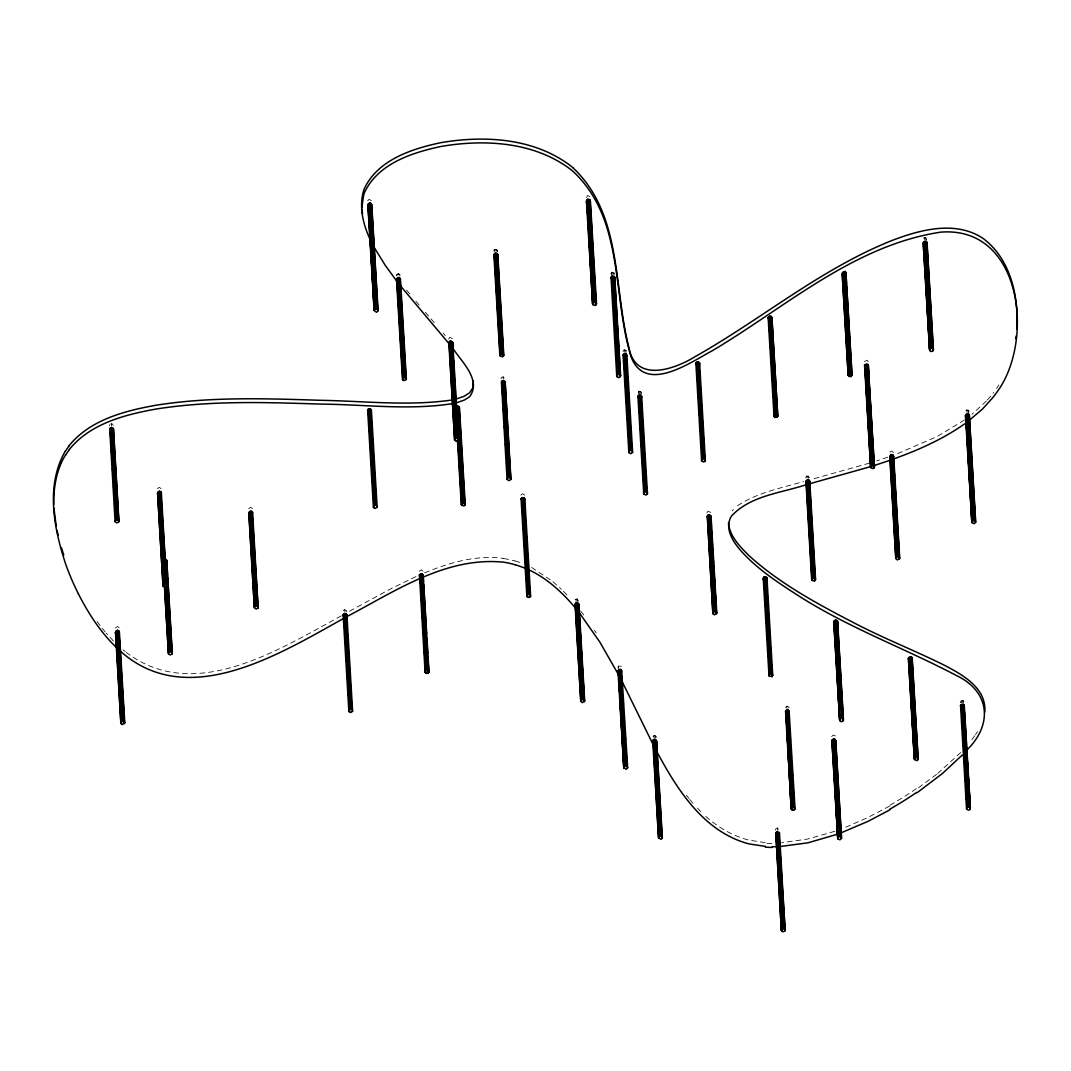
<?xml version="1.0" encoding="UTF-8"?>
<svg xmlns="http://www.w3.org/2000/svg" width="1071" height="1071" viewBox="0 0 1071 1071"><rect width="100%" height="100%" fill="white"/><g stroke="black" fill="none" stroke-linecap="round" stroke-linejoin="round"><path stroke-width="0.75" stroke-dasharray="5 3.75" d="M109.403 425.963L109.844 424.451M113.178 425.455L112.562 424.036L110.822 423.848M960.218 702.63L962.253 700.314L964.034 701.505L963.699 702.871M775.431 830.145L775.511 829.088L777.466 827.963L779.179 830.145M501.094 378.933L501.174 377.876L503.142 376.764L504.843 378.947M419.216 571.218L421.211 569.933L422.965 571.218M248.633 508.725L250.668 507.279L252.395 508.591M706.9 512.982L708.011 511.188L710.809 512.487M448.629 339.146L449.766 337.325L452.538 338.704M115.333 628.021L117.596 626.455L119.149 627.914M578.514 601.259L577.175 598.89L575.06 599.747L574.886 600.951M396.31 275.421L398.72 273.641L400.179 275.381M805.62 477.773L806.865 476.006M497.56 251.337L497.265 250.092L495.07 249.369L494.066 250.025L493.972 252.046M864.431 361.717L866.975 360.177L868.273 361.797M367.634 200.946L369.16 199.273L371.45 200.799M621.421 666.296L618.248 666.082L618.047 668.117M968.84 412.335L968.92 410.635L966.818 409.952L965.761 410.581L965.493 412.656M656.242 737.571L656.108 736.272L653.993 735.496L652.614 737.665M926.522 239.891L925.746 237.441L923.483 238.016L923.041 239.449M831.658 736.594L833.305 735.081L835.367 735.938M975.534 734.652L977.502 731.56M996.539 388.559L998.895 384.931M974.797 735.71L970.848 741.078M641.288 393.619L641.449 392.227L639.494 391.156L637.7 392.481L637.781 393.539M732.256 510.854L733.448 509.435M987.408 399.952L992.188 394.382A105.253 93.231 -21 0 0 993.647 392.441M157.383 488.577L159.325 487.399L161.119 488.617M614.513 273.453L611.568 272.395L610.724 274.39M986.364 401.023L971.919 414.343M960.754 752.538L937.741 773.396M889.787 452.109L891.875 451.119L893.455 452.524M936.563 774.333L916.736 789.046M737.517 505.78C757.224 492.526 781.201 488.122 803.625 481.495M964.489 420.006L936.656 436.767L897.351 453.756M341.274 615.865C279.062 649.441 194.48 704.129 126.338 652.48M349.481 611.246L390.125 589.09L416.699 576.252M889.599 806.075L867.805 817.561L845.327 827.414M789.059 708.118L788.872 707.074L786.81 706.191L785.204 707.811M424.544 572.891C449.405 562.65 476.501 554.604 503.638 558.433M626.589 350.9L624.634 349.842L623.496 350.244L622.907 352.172M834.751 831.31L807.748 839.035L781.71 842.69M887.765 457.17L876.721 460.865M346.709 611.889L346.669 610.818L344.768 609.72L343.617 610.109L342.961 612.077M869.558 463.114L811.149 479.5M809.542 477.452L806.891 475.993L807.052 478.523M765.243 842.623L749.124 840.146A80.686 70.713 -3.4 0 1 746.045 839.343C729.9 834.604 715.254 825.5 703.138 813.906M515.004 560.883L520.586 562.677M531.577 567.429L551.886 580.843M123.098 649.856L125.253 651.596M552.944 581.673L561.338 589.264M700.822 811.617L695.173 805.713M563.426 591.259L568.621 596.681M113.499 641.087L106.216 633.135M425.307 312.25L434.478 322.893M689.724 799.448L694.062 804.508M415.936 301.286L419.698 305.704M443.22 333.148L445.282 335.625M406.619 290.08L411.251 295.703M102.12 628.155L105.186 631.944M686.377 795.231L688.894 798.39M580.696 611.046L584.137 615.517M97.073 621.501L101.102 626.896M594.459 630.257L596.172 632.948M589.907 196.515L587.564 195.484L586.493 198.001M524.629 495.15L522.648 493.677L520.867 495.15M968.023 409.979L968.171 412.509M966.818 409.952L966.966 412.482M963.391 700.635L963.539 703.165M962.253 700.314L962.414 702.844M961.089 700.662L961.236 703.192M925.746 237.441L925.906 239.971M924.541 237.401L924.701 239.931M808.11 475.899L808.257 478.429M786.81 706.191L786.957 708.721M777.466 827.963L777.626 830.494M640.672 391.41L640.819 393.941M639.494 391.156L639.641 393.686M638.356 391.571L638.503 394.088M655.198 735.576L655.345 738.106M653.993 735.496L654.14 738.026M625.812 350.097L625.959 352.627M624.634 349.842L624.781 352.372M613.884 272.543L614.031 275.073M612.746 272.114L612.907 274.645M611.568 272.395L611.715 274.912M618.248 666.082L618.395 668.612M577.175 598.89L577.323 601.42M575.957 599.024L576.118 601.541M497.265 250.092L497.372 251.872M496.288 249.396L496.395 251.23M503.142 376.764L503.29 379.295M495.07 249.369L495.177 251.216M494.066 250.025L494.173 251.832M399.751 274.23L399.831 275.501M398.72 273.641L398.787 274.952M397.502 273.721L397.582 275.046M396.565 274.457L396.645 275.756M344.768 609.72L344.916 612.251M111.424 423.674L111.571 426.204M916.401 788.604A373.752 350.445 -2 0 1 889.291 805.593M771.95 843.653A105.293 94.85 -4.3 0 1 765.163 843.332M503.611 558.553A80.205 70.244 -3.3 0 1 514.964 560.99"/><path stroke-width="1.5" d="M53.778 504.361C53.51 487.318 56.455 469.66 65.505 454.961M984.798 712.108C986.739 687.97 962.441 674.69 944.127 665.104C914.393 650.378 883.414 638.289 854.015 622.867C817.16 603.736 779.956 583.749 749.044 555.648C739.981 546.598 729.605 536.317 728.454 522.849M845.916 272.101L852.007 374.502L851.191 376.416L850.026 376.724L848.205 375.479L842.181 274.015L844.149 271.646L845.956 272.837L846.532 284.471M1016.888 329.011C1018.816 296.56 1010.703 259.316 983.419 238.672C956.001 220.131 920.538 229.569 892.076 240.466C820.667 268.901 761.481 319.252 695.039 356.683C674.462 369.388 635.572 383.177 628.985 347.78C613.281 287.189 622.412 214.561 573.146 167.933M848.205 375.479L842.221 272.918M361.811 207.881L363.631 195.083A41.327 39.279 -4.7 0 1 364.475 192.646C377.943 163.649 411.893 152.671 440.891 146.486C484.587 138.962 534.041 141.774 570.602 169.405A86.028 80.526 6.1 0 1 573.387 171.708C624.38 219.662 612.17 294.793 630.926 356.402C645.13 394.878 690.741 362.078 712.483 350.632C785.846 307.056 853.707 245.366 940.579 232.166C1022.363 225.459 1034.84 341.676 996.766 392.361A105.253 93.231 -21 0 1 992.375 398.144L982.442 409.095L968.465 420.983M109.63 429.752L110.474 427.784L113.432 428.721L118.908 520.747L118.841 521.818L116.886 522.943L115.092 521.671L109.697 428.668M115.039 457.812L113.432 428.721M157.544 493.45L159.552 491.187L161.346 492.419L166.781 586.279L164.84 587.39L163.046 586.132L157.544 493.45L158.039 494.119M161.279 493.49L161.346 492.419M167.518 575.488L166.755 560.267L164.05 559.29M115.092 521.671L115.936 519.77L118.908 520.747M163.046 586.132L157.611 492.379M166.781 586.279L160.69 491.535M166.755 560.267L172.257 652.828L172.177 653.886L170.235 655.01L168.442 653.752L164.706 588.675M611.005 277.041L616.762 376.349L618.529 377.621L619.721 377.353L620.591 375.466L614.754 277.269L611.795 276.184L611.139 278.46M615.182 286.921L614.754 277.269M960.526 705.334L966.537 808.9L968.318 810.185L969.496 809.904L970.353 808.003L963.605 704.437L960.54 705.334L961.102 707.395M964.195 706.673L963.632 704.45M775.645 833.948L776.515 832.047L779.474 833.037L785.137 930.739L783.169 931.85L781.388 930.565L775.94 834.349M779.474 833.037L778.965 834.563M781.388 930.565L775.739 832.877M785.137 930.739L778.831 832.14M966.537 808.9L967.394 806.999L969.71 807.106M501.402 381.664L507.052 479.339L508.832 480.625L510.8 479.527L510.88 478.456L505.137 381.838L502.192 380.834L501.589 383.123M505.137 381.838L506.998 415.521M507.052 479.339L507.922 477.452L510.88 478.456M616.762 376.349L616.842 375.278L618.81 374.181L620.591 375.466M419.457 574.819L425.093 672.227L426.847 673.525L428.828 672.441L428.922 671.383L423.192 575.007L421.439 573.721L419.457 574.819L420.394 583.534M423.42 581.486L423.192 575.007M425.093 672.227L425.977 670.339L427.155 670.085L428.922 671.383M248.78 513.237L250.895 511.081L252.622 512.38L258.124 607.98L256.116 609.038L254.389 607.712L248.78 513.237L249.155 513.799M252.622 512.38L252.194 513.772M254.389 607.712L248.9 512.166M258.124 607.98L252.006 511.469M1015.777 338.69L1016.205 335.933M707.128 516.771L708.239 514.977L711.037 516.276L716.78 612.907L714.451 614.861L712.871 613.402L707.355 517.213M711.412 527.561L711.037 516.276M712.871 613.402L707.355 515.727M889.773 456.982L890.898 455.108L893.683 456.313L899.72 558.045L897.391 559.986L895.811 558.527L889.773 456.982L890.563 462.404M893.683 456.313L892.612 458.134M895.811 558.527L890.014 455.898M448.856 342.948L449.994 341.127L452.765 342.506L458.535 439.552L456.179 441.466L454.613 439.994L448.856 342.948L449.365 343.925M452.765 342.506L453.261 355.8M454.613 439.994L449.097 341.877M115.454 632.238L117.569 630.284L119.376 631.703L124.772 722.671L122.402 724.572L120.862 723.086L115.454 632.238L116.217 637.647M119.376 631.703L118.212 633.523M575.033 604.593L576.185 602.812L578.956 604.164L584.699 700.782L582.329 702.696L580.777 701.21L575.033 604.593L575.529 605.557M580.777 701.21L575.288 603.535M120.862 723.086L115.708 631.167M396.538 279.21L398.934 277.429L400.434 279.062L406.364 378.893L403.928 380.727L402.442 379.188L396.511 279.357L396.966 280.401M400.152 280.16L400.434 279.062M402.442 379.188L404.878 377.353L406.364 378.893M586.453 201.067L587.778 199.273L590.001 199.929L590.402 201.027L596.52 303.91L595.181 305.583L592.571 304.017L586.453 201.067L587.457 212.219M805.834 481.535L808.337 479.701L809.756 481.24L815.593 579.505L814.308 581.218L811.657 579.679L805.968 481.856M809.422 482.298L809.756 481.24M590.402 201.027L590.054 202.124M811.657 579.679L812.956 577.979L815.593 579.505M455.737 407.368L458.067 406.19L459.486 407.77L465.229 504.374L463.93 506.074L461.293 504.548L457.478 440.542M459.151 408.801L459.486 407.77M461.293 504.548L462.592 502.848L465.229 504.374M592.571 304.017L586.814 199.956M493.892 254.898L495.297 253.171L497.48 253.894L497.841 254.978L503.798 355.291L502.379 356.924L499.849 355.251L493.892 254.898L494.24 255.982M497.493 255.875L497.841 254.978M864.511 364.609L870.589 467.01L873.119 468.683L874.525 467.05L868.153 364.568L864.98 364.689L864.913 366.751M868.501 365.586L868.715 376.979M499.849 355.251L502.486 353.631L503.798 355.291M870.589 467.01L864.98 364.689M367.862 204.748L369.388 203.062L370.606 203.169L371.798 205.096L378.076 310.751L376.537 312.304L374.14 310.483L367.862 204.748L368.986 220.318M371.503 209.34L371.798 205.096M621.649 670.098L627.66 767.746L626.133 769.299L623.737 767.492L617.994 670.874L620.738 669.402L621.662 671.678M623.737 767.492L618.476 669.884M965.48 415.401L968.251 413.767L969.375 415.481L975.721 522.273L974.155 523.786L971.812 521.925L965.48 415.401L966.537 430.167M969.375 415.481L969.135 420.849M374.14 310.483L368.344 203.664M658.678 838.486L652.681 740.824L654.207 739.285L656.603 741.105L662.333 837.723L660.807 839.262L658.411 837.442L653.163 739.847M656.603 741.105L656.536 749.111M923.189 242.849L925.973 241.229L927.084 242.997L933.443 350.003L931.85 351.502L930.645 351.382L929.534 349.615L923.189 242.849L925.853 285.06M911.809 659.415L912.01 657.5L911.113 656.818L908.342 658.357L914.313 758.817L916.656 760.678L918.222 759.165L912.238 658.545M971.812 521.925L965.988 414.37M914.313 758.817L908.851 657.353M929.534 349.615L923.711 241.805M833.76 621.595L835.393 620.082L837.455 620.939L837.642 621.983L843.479 720.221L841.846 721.68L840.641 721.519L839.584 719.725L833.76 621.595L835.875 655.184M837.642 621.983L837.428 628.704M831.886 740.382L834.269 738.963L835.782 740.784L841.578 838.365L839.932 839.825L837.87 838.928L837.683 837.87L831.886 740.382L834.831 787.721M835.782 740.784L834.55 742.083M789.099 710.863L795.043 808.819L793.41 810.278L791.349 809.381L791.148 808.337L785.953 710.501L788.243 710.127L789.287 711.92L788.738 712.884M839.584 719.725L834.309 620.618M791.148 808.337L785.953 710.501M837.683 837.87L832.435 739.405M65.277 451.172C45.317 485.859 54.005 529.034 65.933 564.872A332.586 292.142 -11 0 0 78.397 593.829M774.065 416.673L768.135 317.525L769.888 316.119L771.066 316.32L771.963 318.181L777.8 416.351L774.855 417.462L773.958 415.602L776.903 414.49L777.8 416.351M626.816 354.702L632.626 452.377L630.832 453.702L628.878 452.631L623.068 354.943L623.724 354.032L626.04 353.885L626.883 355.759L626.227 356.67M524.817 498.537L530.64 596.212L528.846 597.524L526.892 596.467L521.082 498.778L521.738 497.868L524.054 497.72L524.897 499.595L524.241 500.505M641.663 396.016L647.486 493.704L645.693 495.016L643.738 493.945L637.928 396.27L638.584 395.36L640.9 395.199L641.743 397.087L641.087 397.997M632.626 452.377L631.783 450.503L630.591 450.248L628.811 451.56L628.878 452.631M647.486 493.704L646.63 491.817L645.452 491.576L643.671 492.888L643.738 493.945M370.446 408.948L368.304 409.122L368.049 411.492M371.075 411.358L370.62 408.988L376.336 505.244L377.153 507.132L375.332 508.417L373.404 507.333L367.634 410.032M343.148 614.794L344.982 613.509L346.897 614.607L352.613 711.291L350.766 712.55L348.865 711.425L343.148 614.794L343.189 615.865M346.415 616.347L346.897 614.607M695.855 363.082L697.69 361.811L699.591 362.935L705.374 460.731L703.527 461.989L701.625 460.865L695.855 363.082L696.619 364.983M766.287 579.706L766.956 577.738L763.918 577.001L763.248 578.969L764.145 582.731M352.613 711.291L351.837 709.39L350.672 709.096L349.521 709.471L348.865 711.425M705.374 460.731L704.611 458.83L703.433 458.535L701.599 459.794L701.625 460.865M769.674 673.927L769.005 675.881L772.057 676.658L772.727 674.703L769.674 673.927L763.918 577.001M69.013 445.764C90.058 419.765 124.517 410.876 156.018 405.226C210.331 396.618 265.581 398.519 320.349 400.3C363.939 401.023 407.971 406.284 451.373 400.085M69.24 449.566C90.272 423.554 124.745 414.664 156.246 409.015C210.559 400.407 265.809 402.308 320.577 404.088C364.943 404.463 409.965 410.648 454.064 403.365M845.206 274.778L845.916 273.935M966.363 750.503C992.737 725.495 990.769 691.826 956.39 675.506C902.907 647.366 845.514 626.642 794.736 593.347C775.029 580.602 755.122 567.255 739.673 549.343C732.176 540.507 724.357 527.454 731.453 516.102C750.49 495.391 781.442 493.062 806.824 484.494M964.154 706.405L963.405 707.503M848.259 374.408L850.187 373.27L852.007 374.502M163.113 585.061L166.206 584.311M168.508 652.681L170.463 651.556L172.257 652.828M781.469 929.508L784.574 928.785M962.133 755.149L942.507 773.436L916.963 792.835M254.51 606.641L257.616 605.999M713.099 612.344L715.187 611.447L716.78 612.907M896.039 557.469L898.141 556.585L899.72 558.045M454.867 438.949L456.969 438.079L458.535 439.552M581.018 700.153L583.133 699.296L584.699 700.782M121.117 722.041L123.232 721.185L124.772 722.671M964.717 423.795C942.975 439.177 918.436 450.048 893.468 459.017M592.932 302.986L595.128 302.303L596.52 303.91M870.991 465.992L873.213 465.39L874.525 467.05M344.233 618.114C279.812 653.792 186.501 712.389 119.028 649.923M346.964 616.575C395.427 591.058 446.42 556.277 503.852 562.221A80.205 70.244 -3.4 0 1 515.191 564.778M889.827 809.877L868.032 821.35L839.517 833.492M624.219 766.501L626.481 766.019L627.66 767.746M374.636 309.492L376.898 309.024L378.076 310.751M658.906 836.464L661.168 835.982L662.333 837.723M972.321 520.948L974.597 520.519L975.721 522.273M914.821 757.84L917.084 757.411L918.222 759.165M930.056 348.637L932.332 348.236L933.443 350.003M840.146 718.761L842.435 718.413L843.479 720.221M791.71 807.373L793.999 807.025L795.043 808.819M838.232 836.92L840.521 836.571L841.578 838.365M530.64 596.212L529.784 594.338L528.605 594.084L527.481 594.485L526.892 596.467M838.004 834.055L807.976 842.823L779.112 846.652M376.336 505.244L374.02 505.365L373.404 507.333M889.372 460.49L872.798 465.992M871.285 466.461L809.837 483.69M456.179 399.014L464.118 396.27L469.125 393.124A15.57 13.642 -3.4 0 0 469.687 392.615L472.78 387.97L473.436 380.874M456.393 402.816L464.345 400.072L469.352 396.913A15.57 13.615 -3.8 0 0 469.901 396.39C481.307 379.951 462.083 362.266 453.408 349.092M772.204 846.733L776.355 846.679M765.457 846.425L749.339 843.935A80.686 70.713 -3.4 0 1 746.259 843.145C703.205 830.386 677.408 789.849 657.353 752.592M343.577 616.307L344.541 616.842M515.231 564.671L524.951 568.099M611.956 279.223L612.077 287.644M529.061 569.933C547.723 578.675 563.065 593.12 576.091 608.823M806.249 482.526L807.253 483.088M586.854 202.165L587.644 202.687M965.721 416.445L966.618 417.101M617.994 670.874L618.677 672.213M908.342 658.357L908.717 659.508M653.846 742.564L652.681 740.824M368.129 205.886L369.053 206.663M833.948 622.653L834.804 623.376M832.073 741.44L832.943 742.163M116.9 647.955C100.728 632.586 88.465 613.603 78.384 593.843M768.496 318.863L768.135 317.525M623.911 356.83L623.068 354.943M638.771 398.144L637.928 396.27M521.925 500.666L521.082 498.778M449.579 344.327L399.577 284.792M579.197 612.599L599.854 642.105L618.395 674.489M396.913 281.365L385.239 265.327L374.301 247.629M622.706 682.776L652.922 744.198M371.222 241.711C363.591 226.342 358.798 208.269 363.417 191.294A41.327 39.279 -4.7 0 1 364.247 188.857C377.715 159.86 411.666 148.882 440.676 142.697C484.36 135.174 533.813 137.985 570.374 165.617A86.028 80.526 6.1 0 1 573.159 167.919M61.328 547.455L63.765 555.032M57.071 530.667L58.209 535.246M56.228 526.089L53.885 507.962M785.404 711.465L785.592 712.523M361.904 209.461L362.547 213.584M969.148 414.437L975.48 521.229M969.898 433.648L970.272 440.047M970.848 449.646L971.41 459.245M971.892 467.251L972.455 476.849M973.03 486.448L973.606 496.047M974.075 504.053L974.65 513.652M968.251 413.767L974.597 520.519M967.046 413.754L973.378 520.412M966.725 433.367L968.72 466.969M969.014 471.762L969.764 484.561M969.965 487.774L970.808 502.165M971.009 505.365L972.053 522.969M964.261 705.307L970.353 808.003M964.476 711.465L966.47 745.068M966.564 746.674L968.666 781.87M968.76 783.477L970.272 809.074M966.551 760.303L966.738 763.503M962.481 704.102L968.586 806.731M961.303 704.45L967.394 806.999M961.865 720.194L962.334 728.2M962.909 737.799L963.378 745.791M963.86 753.797L964.422 763.395M964.998 772.994L965.466 781M966.042 790.599L966.618 800.198M926.857 241.926L933.216 348.959M926.924 250.172L927.593 261.378M927.981 267.777L928.544 277.376M929.119 286.974L929.588 294.98M930.163 304.579L930.632 312.571M931.208 322.17L931.783 331.782M932.346 341.381L932.921 350.98M925.973 241.229L932.332 348.236M924.768 241.189L931.127 348.115M924.648 250.574L924.835 253.773M926.054 288.26L926.91 302.665M927.098 305.864L928.999 337.86M929.28 342.653L929.762 350.659M912.01 657.5L917.981 758.121M911.93 662.695L912.385 670.54M913.148 683.338L913.536 689.751M914.099 699.35L914.674 708.948M915.143 716.941L915.718 726.54M916.281 736.152L916.763 744.144M917.338 753.743L917.713 760.142M911.113 656.818L917.084 757.411M909.908 656.764L915.879 757.304M908.583 659.401L909.788 679.857M909.989 683.057L910.738 695.869M911.033 700.662L911.983 716.66M912.264 721.466L913.028 734.264M913.121 735.857L914.072 751.869M914.259 755.068L914.54 759.861M893.723 461.922L894.553 475.899M894.928 482.298L895.597 493.503M895.878 498.296L896.735 512.701M896.922 515.901L897.779 530.306M898.06 535.098L898.73 546.304M899.105 552.703L899.493 559.102M893.12 454.68L899.212 557.094M892.103 454.907L898.141 556.585M890.844 454.332L896.936 556.733M891.005 469.888L891.567 479.487M892.049 487.479L892.719 498.684M893.094 505.084L893.763 516.289M894.138 522.688L894.807 533.88M895.276 541.886L895.851 551.485M868.153 364.568L874.19 466.032M869.09 383.257L869.746 394.463M870.321 404.062L870.884 413.66M871.272 420.06L871.834 429.658M872.316 437.664L872.985 448.856M873.36 455.255L874.123 468.067M867.189 363.979L873.213 465.39M865.984 364.02L872.008 465.376M865.114 370.084L865.89 383.231M866.091 386.43L866.948 400.835M867.229 405.628L868.086 420.033M868.273 423.232L869.13 437.624M869.411 442.43L870.174 455.229M870.455 460.035L870.937 468.027M846.625 285.97L851.954 375.573M845.247 271.217L851.325 373.618M845.514 280.83L845.688 283.828M846.625 299.612L846.826 302.812M847.67 317.217L847.871 320.416M848.727 334.821L848.915 338.021M849.865 354.019L850.053 357.219M850.91 371.624L851.191 376.416M844.149 271.646L850.187 373.27M842.984 272.007L849.008 373.565M842.944 276.372L843.372 283.788M844.028 294.766L844.51 302.758M845.073 312.357L845.555 320.363M846.117 329.962L846.599 337.967M847.362 350.766L847.737 357.165M848.312 366.764L848.875 376.363M837.455 620.939L843.292 719.163M838.084 639.574L838.553 647.58M839.129 657.179L839.597 665.171M840.173 674.77L840.641 682.776M841.404 695.574L841.793 701.974M842.355 711.572L842.931 721.171M836.598 620.203L842.435 718.413M835.393 620.082L841.23 718.266M835.701 638.316L835.889 641.516M836.839 657.527L837.027 660.727M837.883 675.118L838.071 678.318M838.928 692.723L839.115 695.922M835.982 656.777L839.784 720.783M835.581 739.726L841.378 837.308M835.889 752.926L836.451 762.525M837.027 772.124L837.495 780.116M838.071 789.729L838.553 797.721M839.115 807.32L839.503 813.719M840.253 826.517L840.735 834.523M834.724 739.003L840.521 836.571M833.519 738.883L839.316 836.411M833.599 753.274L833.787 756.474M834.644 770.866L834.831 774.065M836.826 807.668L837.013 810.867M834.925 789.327L835.875 805.325M836.063 808.525L837.87 838.928M809.341 480.25L815.259 580.536M808.337 479.701L814.174 577.925M807.119 479.781L812.956 577.979M806.168 480.477L812.072 580.683M771.856 317.11L777.693 415.28M771.066 316.32L777.158 417.275M769.888 316.119L775.712 414.249M768.764 316.574L774.855 417.462M788.818 714.344L789.166 720.181M789.929 732.979L790.411 740.985M790.974 750.584L791.362 756.983M792.018 768.175L792.5 776.18M793.062 785.779L793.731 796.985M794.106 803.384L794.495 809.783M788.243 710.127L793.999 807.025M787.038 709.979L792.794 806.878M786.449 713.259L786.623 716.164M790.773 786.127L790.974 789.327M791.817 803.732L792.205 810.131M785.672 713.969L786.69 730.984M786.783 732.577L789.822 783.785M789.916 785.378L791.349 809.381M766.956 577.738L772.753 675.774M766.234 576.894L772.057 676.658M765.069 576.613L770.825 673.565M764.788 593.521L765.176 599.921M765.939 612.732L766.314 619.132M766.983 630.324L767.358 636.723M768.027 647.928L768.402 654.327M769.072 665.533L769.54 673.525M779.126 843.573L779.313 846.773M783.396 915.571L783.584 918.771M763.221 577.898L769.005 675.881M777.693 831.765L783.437 928.396M776.515 832.047L782.258 928.677M776.462 837.642L776.997 846.666M777.573 856.265L778.041 864.27M778.617 873.869L779.193 883.468M779.755 893.067L780.237 901.072M780.799 910.671L781.281 918.664M781.843 928.262L782.044 931.462M711.706 532.354L712.456 545.152M712.75 549.959L713.514 562.757M713.795 567.563L714.652 581.955M715.026 588.354L715.696 599.559M715.977 604.365L716.553 613.964M710.515 515.312L716.258 611.943M709.444 514.816L715.187 611.447M708.239 514.977L713.982 611.595M698.854 362.092L704.611 458.83M699.189 369.174L699.591 362.935M699.925 381.624L700.113 384.824M700.97 399.215L701.251 404.021M702.014 416.82L702.402 423.219M703.152 436.017L703.446 440.824M704.209 453.622L704.678 461.614M707.811 520.546L708.44 531.149M708.922 539.155L709.578 550.36M709.966 556.759L710.635 567.951M711.104 575.957L711.68 585.556M712.148 593.562L712.63 601.554M713.192 611.153L713.38 614.352M697.69 361.811L703.433 458.535M696.538 362.185L702.295 458.897M640.9 395.199L646.83 494.615M639.722 394.958L645.452 491.576M638.584 395.36L644.327 491.977M656.336 740.061L662.079 836.679M657.099 758.71L657.581 766.702M658.143 776.314L658.719 785.913M659.187 793.906L659.763 803.504M660.338 813.103L660.901 822.715M661.383 830.708L661.851 838.713M655.425 739.378L661.168 835.982M654.207 739.285L659.95 835.902M626.04 353.885L631.783 450.503M624.862 353.631L630.591 450.248M623.724 354.032L629.467 450.65M615.276 288.527L617.271 322.13M617.458 325.33L620.497 376.523M614.111 276.331L619.948 374.555M615.249 302.156L615.437 305.355M618.476 356.549L618.677 359.749M612.973 275.916L618.81 374.181M611.795 276.184L617.632 374.448M612.652 297.243L613.121 305.235M613.696 314.834L614.178 322.84M614.741 332.438L615.316 342.037M615.879 351.636L616.361 359.642M616.936 369.241L617.405 377.246M621.689 676.323L622.238 685.534M622.813 695.133L623.376 704.731M623.858 712.737L624.42 722.336M624.902 730.328L625.477 739.941M626.04 749.539L626.615 759.138M620.738 669.402L626.481 766.019M619.52 669.321L625.263 765.939M618.262 671.905L618.516 676.122M618.677 678.92L619.44 691.719M619.734 696.525L621.729 730.127M621.916 733.327L622.773 747.719M622.961 750.918L624.005 768.523M590.001 199.929L596.159 304.927M589.01 199.26L595.128 302.303M587.778 199.273L593.91 302.33M587.738 217.011L588.407 228.217M588.782 234.616L589.545 247.414M589.92 253.814L590.683 266.612M590.964 271.418L591.728 284.217M592.022 289.023L592.973 305.021M578.875 608.02L579.692 621.823M579.973 626.629L580.643 637.834M581.018 644.233L581.781 657.032M582.155 663.431L582.825 674.623M583.213 681.022L583.963 693.834M584.257 698.627L584.445 701.826M578.447 603.201L584.19 699.818M577.403 602.678L583.133 699.296M576.185 602.812L581.928 699.43M524.054 497.72L529.984 597.123M522.862 497.466L528.605 594.084M521.738 497.868L527.668 597.27M497.48 253.894L503.45 354.273M497.52 257.576L498.069 266.692M498.537 274.698L499.206 285.903M499.581 292.303L500.251 303.495M500.719 311.5L501.295 321.099M501.871 330.698L502.433 340.297M502.821 346.696L503.383 356.295M507.092 417.128L508.042 433.126M508.23 436.325L509.086 450.73M509.274 453.93L510.8 479.527M504.495 380.941L510.238 477.559M496.516 253.198L502.486 353.631M506.021 413.152L506.208 416.351M503.37 380.566L509.113 477.171M495.297 253.171L501.268 353.617M502.192 380.834L507.922 477.452M494.293 253.814L500.197 356.268M502.379 390.647L502.848 398.64M503.424 408.238L503.892 416.244M504.468 425.843L504.936 433.849M505.512 443.448L506.088 453.046M506.65 462.645L507.132 470.638M459.071 406.766L464.894 505.405M458.067 406.19L463.797 502.794M456.848 406.23L462.592 502.848M453.542 360.592L454.399 374.997M454.68 379.803L455.443 392.602M455.724 397.395L456.487 410.206M456.768 414.999L457.531 427.798M457.812 432.604L458.294 440.596M452.257 341.515L458.027 438.588M455.885 406.913L456.139 411.117M456.781 421.907L457.063 426.713M457.919 441.118L461.695 505.539M451.199 340.993L456.969 438.079M449.994 341.127L455.764 438.213M423.594 584.445L426.539 634.045M426.834 638.838L427.677 653.243M427.878 656.443L428.828 672.441M422.563 574.11L428.28 670.473M424.611 615.664L424.799 618.864M427.838 670.071L428.025 673.271M421.439 573.721L427.155 670.085M420.247 573.989L425.977 670.339M420.876 591.527L421.439 601.139M422.014 610.738L422.496 618.73M423.058 628.329L423.447 634.728M424.196 647.54L424.678 655.532M425.241 665.131L425.723 673.137M399.978 278.018L406.07 379.937M398.934 277.429L404.878 377.353M397.729 277.523L403.66 377.447M396.792 278.259L402.897 380.178M371.517 203.945L377.809 309.72M372.266 222.139L372.735 230.145M373.217 238.137L373.779 247.736M374.355 257.335L374.93 266.933M375.399 274.939L375.975 284.538M376.443 292.544L377.019 302.142M370.606 203.169L376.898 309.024M369.388 203.062L375.68 308.93M369.093 221.911L370.044 237.923M370.231 241.122L371.088 255.514M371.369 260.32L372.132 273.118M372.32 276.318L373.27 292.316M373.458 295.516L374.315 309.921M371.383 409.818L377.153 507.132M369.455 408.734L375.171 504.977M368.304 409.122L374.154 508.149M346.161 613.777L351.837 709.39M344.982 613.509L350.672 709.096M343.845 613.897L349.521 709.471M343.925 616.695L344.273 622.666M345.036 635.464L345.424 641.864M346.08 653.069L346.469 659.468M347.124 670.66L347.513 677.059M348.182 688.265L348.651 696.27M349.226 705.869L349.601 712.269M250.895 511.081L256.505 605.584M249.704 511.349L255.313 605.838M249.677 519.02L250.065 525.419M250.627 535.018L251.109 543.024M251.672 552.623L252.247 562.221M252.729 570.214L253.292 579.813M253.773 587.818L254.242 595.824M167.625 577.095L172.177 653.886M166.099 559.383L171.601 651.931M166.567 573.119L166.755 576.332M168.656 608.328L168.843 611.528M164.961 559.035L165.135 561.954M165.429 566.76L166.179 579.558M166.661 587.564L170.463 651.556M161.172 505.512L161.36 508.712M162.216 523.103L162.404 526.303M165.443 577.51L165.63 580.71M165.483 587.845L169.285 651.851M159.552 491.187L165.068 583.936M165.014 585.837L165.483 593.843M166.059 603.442L166.527 611.434M167.103 621.033L167.571 629.038M168.147 638.637L168.723 648.236M164.452 586.547L168.442 653.752M158.374 491.509L163.89 584.231M158.575 500.626L159.044 508.618M159.619 518.217L160.088 526.222M160.663 535.821L161.226 545.42M161.801 555.019L162.176 561.418M162.939 574.217L163.328 580.616M115.133 459.419L117.221 494.615M117.315 496.221L118.078 509.02M118.359 513.812L118.841 521.818M112.776 427.824L118.252 519.863M114.075 455.456L114.262 458.656M115.119 473.047L115.307 476.247M116.163 490.652L116.351 493.851M111.652 427.476L117.114 519.489M110.474 427.784L115.936 519.77M110.42 432.965L110.808 439.364M111.371 448.963L111.946 458.562M112.522 468.161L112.991 476.167M113.566 485.765L114.035 493.771M114.61 503.37L115.186 512.969M118.881 630.752L124.531 723.715M117.823 630.257L123.232 721.185M116.619 630.417L122.014 721.305M116.605 644.046L117.261 655.251M117.649 661.65L118.305 672.856M118.787 680.848L119.457 692.053M119.832 698.453L120.501 709.658M120.876 716.057L121.358 724.05M916.615 792.406A373.752 350.445 -2 0 1 889.506 809.381M772.178 847.442A105.293 94.85 -4.3 0 1 765.39 847.121M65.666 455.028A69.24 60.123 -14 0 1 69.401 449.646M65.438 451.239A69.24 60.123 -14 0 1 69.173 445.857"/></g></svg>
